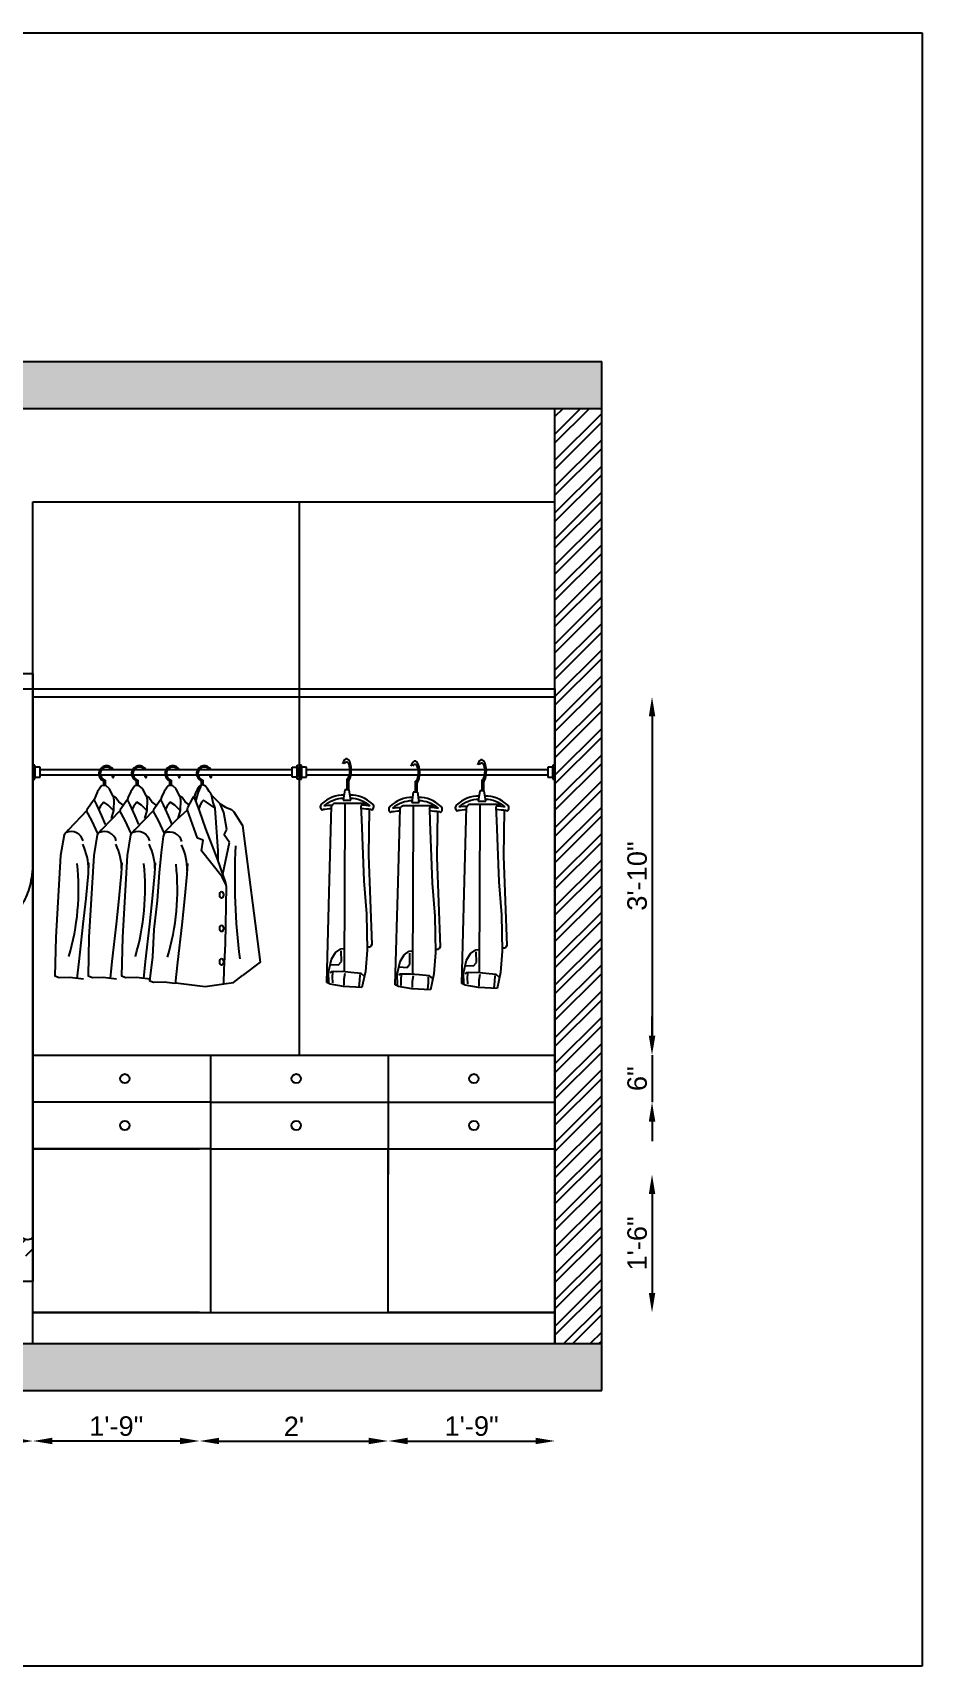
# Model space of a CAD drawing. Header units: feet. Extents: x 2272 to 4893, y 337 to 2916.
# Drawn here: x 4195.1 to 4309.3, y 776.8 to 986.5 of the extents above; entities that cross this region are included whole.
import ezdxf

# ---------------------------------------------------------------- set-up
doc = ezdxf.new("R2010")
doc.units = ezdxf.units.FT
doc.layers.add('Door', color=15, linetype='Continuous')
doc.styles.get("Standard").update_dxf_attribs({"font": 'arial.ttf'})
doc.dimstyles.new('ISO-25', dxfattribs={"dimtxt": 2.5, "dimasz": 2.5, "dimexe": 1.25, "dimexo": 0.625, "dimtad": 1, "dimdec": 0, "dimlunit": 4, "dimtxsty": 'Standard', "dimcen": 2.5, "dimse1": 1, "dimse2": 1, "dimadec": 0, "dimazin": 0, "dimtfac": 1, "dimtdec": 0, "dimtmove": 0, "dimatfit": 3, "dimfxl": 1, "dimarcsym": 0})

# ---------------------------------------------------------------- blocks, each defined once
blk = doc.blocks.new('*D317')
at = {"color": 0, "lineweight": -2, "transparency": 16777216}
for p, q in [((4274.59, 857.74), (4274.59, 860.24)), ((4274.59, 855.24), (4274.59, 849.24)), ((4274.59, 846.74), (4274.59, 844.24))]:
    blk.add_line(p, q, dxfattribs=at)
at = {"color": 0, "transparency": 16777216}
for points in [[(4274.18, 857.74), (4275.01, 857.74), (4274.59, 855.24)], [(4274.18, 846.74), (4275.01, 846.74), (4274.59, 849.24)]]:
    blk.add_solid(points, dxfattribs=at)
at = {"layer": 'Defpoints', "color": 0, "transparency": 16777216}
for p in [(4262.14, 855.24), (4262.14, 849.24), (4274.59, 849.24)]:
    blk.add_point(p, dxfattribs=at)
at = {"color": 0, "transparency": 16777216, "insert": (4272.69, 852.24), "char_height": 2.5, "attachment_point": 5, "rotation": 90}
blk.add_mtext('6"', dxfattribs=at)
blk = doc.blocks.new('*D318')
at = {"color": 0, "lineweight": -2, "transparency": 16777216}
blk.add_line((4274.59, 837.45), (4274.59, 824.74), dxfattribs=at)
at = {"color": 0, "transparency": 16777216}
for points in [[(4274.18, 837.45), (4275.01, 837.45), (4274.59, 839.95)], [(4274.18, 824.74), (4275.01, 824.74), (4274.59, 822.24)]]:
    blk.add_solid(points, dxfattribs=at)
at = {"layer": 'Defpoints', "color": 0, "transparency": 16777216}
for p in [(4262.14, 839.95), (4262.14, 822.24), (4274.59, 822.24)]:
    blk.add_point(p, dxfattribs=at)
at = {"color": 0, "transparency": 16777216, "insert": (4272.69, 831.1), "char_height": 2.5, "attachment_point": 5, "rotation": 90}
blk.add_mtext('1\'-6"', dxfattribs=at)
blk = doc.blocks.new('*D319')
at = {"color": 0, "lineweight": -2, "transparency": 16777216}
blk.add_line((4274.59, 898.74), (4274.59, 857.74), dxfattribs=at)
at = {"color": 0, "transparency": 16777216}
for points in [[(4274.18, 898.74), (4275.01, 898.74), (4274.59, 901.24)], [(4274.18, 857.74), (4275.01, 857.74), (4274.59, 855.24)]]:
    blk.add_solid(points, dxfattribs=at)
at = {"layer": 'Defpoints', "color": 0, "transparency": 16777216}
for p in [(4262.14, 901.24), (4262.14, 855.24), (4274.59, 855.24)]:
    blk.add_point(p, dxfattribs=at)
at = {"color": 0, "transparency": 16777216, "insert": (4272.69, 878.24), "char_height": 2.5, "attachment_point": 5, "rotation": 90}
blk.add_mtext('3\'-10"', dxfattribs=at)
blk = doc.blocks.new('*D320')
at = {"color": 0, "lineweight": -2, "transparency": 16777216}
blk.add_line((4214.04, 805.75), (4197.64, 805.75), dxfattribs=at)
at = {"color": 0, "transparency": 16777216}
for points in [[(4197.64, 806.17), (4197.64, 805.34), (4195.14, 805.75)], [(4214.04, 806.17), (4214.04, 805.34), (4216.54, 805.75)]]:
    blk.add_solid(points, dxfattribs=at)
at = {"layer": 'Defpoints', "color": 0, "transparency": 16777216}
for p in [(4195.14, 822.24), (4216.54, 822.24), (4195.14, 805.75)]:
    blk.add_point(p, dxfattribs=at)
at = {"color": 0, "transparency": 16777216, "insert": (4205.84, 807.65), "char_height": 2.5, "attachment_point": 5}
blk.add_mtext('1\'-9"', dxfattribs=at)
blk = doc.blocks.new('*D321')
at = {"color": 0, "lineweight": -2, "transparency": 16777216}
blk.add_line((4219.04, 805.75), (4238.24, 805.75), dxfattribs=at)
at = {"color": 0, "transparency": 16777216}
for points in [[(4219.04, 806.17), (4219.04, 805.34), (4216.54, 805.75)], [(4238.24, 806.17), (4238.24, 805.34), (4240.74, 805.75)]]:
    blk.add_solid(points, dxfattribs=at)
at = {"layer": 'Defpoints', "color": 0, "transparency": 16777216}
for p in [(4216.54, 822.24), (4240.74, 822.24), (4240.74, 805.75)]:
    blk.add_point(p, dxfattribs=at)
at = {"color": 0, "transparency": 16777216, "insert": (4228.64, 807.63), "char_height": 2.5, "attachment_point": 5}
blk.add_mtext("2'", dxfattribs=at)
blk = doc.blocks.new('*D322')
at = {"color": 0, "lineweight": -2, "transparency": 16777216}
blk.add_line((4243.24, 805.75), (4259.64, 805.75), dxfattribs=at)
at = {"color": 0, "transparency": 16777216}
for points in [[(4243.24, 806.17), (4243.24, 805.34), (4240.74, 805.75)], [(4259.64, 806.17), (4259.64, 805.34), (4262.14, 805.75)]]:
    blk.add_solid(points, dxfattribs=at)
at = {"layer": 'Defpoints', "color": 0, "transparency": 16777216}
for p in [(4240.74, 822.24), (4262.14, 822.24), (4262.14, 805.75)]:
    blk.add_point(p, dxfattribs=at)
at = {"color": 0, "transparency": 16777216, "insert": (4251.44, 807.65), "char_height": 2.5, "attachment_point": 5}
blk.add_mtext('1\'-9"', dxfattribs=at)
blk = doc.blocks.new('*D368')
at = {"color": 0, "lineweight": -2, "transparency": 16777216}
blk.add_line((4100.64, 805.75), (4192.64, 805.75), dxfattribs=at)
at = {"color": 0, "transparency": 16777216}
for points in [[(4100.64, 806.17), (4100.64, 805.34), (4098.14, 805.75)], [(4192.64, 806.17), (4192.64, 805.34), (4195.14, 805.75)]]:
    blk.add_solid(points, dxfattribs=at)
at = {"layer": 'Defpoints', "color": 0, "transparency": 16777216}
for p in [(4098.14, 826.24), (4195.14, 826.24), (4195.14, 805.75)]:
    blk.add_point(p, dxfattribs=at)
at = {"color": 0, "transparency": 16777216, "insert": (4146.64, 807.65), "char_height": 2.5, "attachment_point": 5}
blk.add_mtext("8'", dxfattribs=at)

msp = doc.modelspace()

# ---------------------------------------------------------------- hatches: boundary and pattern name
h = msp.add_hatch()
h.set_pattern_fill('GOST_GLASS', color=5)
h.set_pattern_definition([(45, (1536.208, -757.238), (8.485281, 0), [5, -7]), (45, (1538.329, -757.238), (8.485281, 0), [2, -10]), (45, (1536.208, -755.117), (8.485281, 0), [2, -10])])
h.paths.add_polyline_path([(4140.082, 840.896, -0.0110838), (4140.141, 841.108, 0.1110914), (4143.991, 839.05, -0.0988113), (4145.661, 856.549, -0.0712723), (4145.266, 856.975, -0.0818492), (4144.876, 857.797, -0.124421), (4144.817, 859.661), (4143.302, 859.661, -0.0158011), (4141.735, 860.345, -0.1372064), (4139.708, 859.191, 0.091899), (4139.545, 858.38, 0.2806138), (4140.28, 857.132, 0.0322073), (4140.546, 857.011, -0.0108404), (4140.726, 857.063, -0.0808263), (4141.731, 857.16, -0.0745692), (4142.389, 857.018, -0.0108404), (4142.208, 856.966, -0.0808263), (4141.204, 856.869, -0.1070336), (4140.28, 857.132, -0.2806138), (4139.545, 858.38, -0.0919178), (4139.708, 859.191, -0.0763383), (4138.758, 859.108, -0.1070336), (4137.834, 859.372, -0.2806138), (4137.099, 860.62, -0.1070336), (4137.317, 861.555, -0.0434298), (4137.591, 862.026, -0.0824642), (4136.297, 861.445, -0.0808262), (4135.293, 861.347, -0.1070336), (4134.369, 861.611, -0.131658), (4133.844, 862.104), (4111.594, 862.104, -0.1913027), (4111.017, 861.203, -0.1070513), (4110.094, 860.802, -0.0806454), (4109.037, 860.764, -0.0874633), (4107.526, 861.231, -0.0742124), (4107.732, 860.561, -0.28146), (4107.144, 859.167, -0.1070513), (4106.221, 858.766, -0.0806454), (4105.164, 858.728, -0.0198516), (4104.808, 858.788, -0.0154201), (4105.033, 858.619, -0.0806452), (4105.744, 857.837, -0.1070513), (4106.101, 856.896, -0.2281846), (4105.731, 855.694, -0.084586), (4107.071, 854.955, -0.0806452), (4107.782, 854.172, -0.1070513), (4108.139, 853.232, -0.28146), (4107.552, 851.838, -0.101074), (4106.684, 851.449, -0.0119221), (4106.841, 851.433, -0.1376498), (4109.109, 850.476, -0.0806452), (4109.82, 849.693, -0.1070513), (4110.177, 848.753, -0.28146), (4109.59, 847.359, -0.1070513), (4108.667, 846.958, -0.0155106), (4108.465, 846.924, -0.1264706), (4110.536, 845.997, -0.0806452), (4111.247, 845.214, -0.1070513), (4111.604, 844.274, -0.28146), (4111.017, 842.88, -0.1070513), (4110.094, 842.479, -0.0806452), (4109.037, 842.442, -0.0380412), (4108.359, 842.58, -0.0060344), (4108.33, 842.404, -0.0755405), (4109.517, 841.722, -0.0806452), (4110.228, 840.939, -0.1070513), (4110.585, 839.999, -0.28146), (4109.997, 838.605, -0.1070513), (4109.075, 838.204, -0.0806454), (4108.018, 838.166, -0.0518268), (4107.1, 838.38, -0.056469), (4107.678, 837.335, -0.0759512), (4107.94, 836.267, -0.1071038), (4107.811, 835.24, -0.3037912), (4106.656, 834.375, -0.1071038), (4105.634, 834.54, -0.0759512), (4104.683, 835.091, -0.0325977), (4104.174, 835.558, -0.0538838), (4103.923, 833.842, -0.0638726), (4103.454, 832.667, -0.1036918), (4102.689, 831.785, -0.366355), (4101.383, 831.854, -0.1036918), (4100.715, 832.811, -0.0299564), (4100.515, 833.372, -0.0390302), (4100.193, 832.667, -0.1036918), (4099.428, 831.785, -0.3596796), (4098.14, 831.838), (4098.14, 826.244), (4195.14, 826.244), (4195.14, 831.862, -0.3697122), (4193.826, 831.785, -0.1036918), (4193.061, 832.667, -0.0390302), (4192.738, 833.372, -0.0299564), (4192.538, 832.811, -0.1036918), (4191.87, 831.854, -0.3663549), (4190.564, 831.785, -0.1036918), (4189.8, 832.667, -0.0638725), (4189.33, 833.842, -0.0538839), (4189.08, 835.558, -0.0325977), (4188.571, 835.091, -0.0759512), (4187.62, 834.54, -0.1071038), (4186.598, 834.375, -0.3037911), (4185.443, 835.24, -0.1071038), (4185.314, 836.267, -0.0759511), (4185.576, 837.335, -0.0564691), (4186.153, 838.38, -0.051827), (4185.236, 838.166, -0.0806451), (4184.179, 838.204, -0.1070513), (4183.256, 838.605, -0.28146), (4182.668, 839.999, -0.1070513), (4183.026, 840.939, -0.0806452), (4183.737, 841.722, -0.0755405), (4184.923, 842.404, -0.0060344), (4184.895, 842.58, -0.0380412), (4184.216, 842.442, -0.0806452), (4183.16, 842.479, -0.1070513), (4182.237, 842.88, -0.28146), (4181.649, 844.274, -0.1070513), (4182.007, 845.214, -0.0806452), (4182.718, 845.997, -0.1264706), (4184.788, 846.924, -0.0155106), (4184.586, 846.958, -0.1070513), (4183.664, 847.359, -0.28146), (4183.076, 848.753, -0.1070513), (4183.433, 849.693, -0.0806452), (4184.144, 850.476, -0.1376635), (4186.413, 851.433, -0.0119035), (4186.569, 851.449, -0.101074), (4185.702, 851.838, -0.28146), (4185.114, 853.232, -0.1070513), (4185.471, 854.172, -0.0806736), (4186.183, 854.955, -0.0845654), (4187.523, 855.694, -0.2281846), (4187.152, 856.896, -0.1070513), (4187.51, 857.837, -0.0806452), (4188.221, 858.619, -0.0154201), (4188.446, 858.788, -0.0198517), (4188.089, 858.728, -0.0806452), (4187.032, 858.766, -0.1070513), (4186.11, 859.167, -0.28146), (4185.522, 860.561, -0.0742124), (4185.728, 861.231, -0.0874635), (4184.216, 860.764, -0.0806452), (4183.16, 860.802, -0.1070513), (4182.237, 861.203, -0.1913027), (4181.66, 862.104), (4159.41, 862.104, -0.1316581), (4158.884, 861.611, -0.1070335), (4157.961, 861.347, -0.0808261), (4156.956, 861.445, -0.0824642), (4155.662, 862.026, -0.0434298), (4155.937, 861.555, -0.1070335), (4156.154, 860.62, -0.2806141), (4155.419, 859.372, -0.1070335), (4154.496, 859.108, -0.0763383), (4153.545, 859.191, -0.0919177), (4153.708, 858.38, -0.2806141), (4152.973, 857.132, -0.1070335), (4152.05, 856.869, -0.0808263), (4151.045, 856.966, -0.0108404), (4150.865, 857.018, -0.0745692), (4151.522, 857.16, -0.0808525), (4152.527, 857.063, -0.0108216), (4152.708, 857.011, 0.0322072), (4152.973, 857.132, 0.2806141), (4153.708, 858.38, 0.0918989), (4153.545, 859.191, -0.1372065), (4151.519, 860.345, -0.0158011), (4149.952, 859.661), (4148.437, 859.661, -0.12445), (4148.377, 857.797, -0.0818101), (4147.988, 856.975, -0.1069157), (4147.354, 856.383, -0.1480755), (4146.627, 856.202, -0.1480754), (4145.899, 856.383, -0.0353738), (4145.661, 856.549, 0.0988113), (4143.991, 839.05, 0.0634177), (4146.478, 838.693, 0.0543103), (4146.627, 836.951, -0.0146893), (4146.522, 836.488, -0.0638724), (4146.053, 835.314, -0.1036918), (4145.288, 834.432, -0.366355), (4143.982, 834.5, -0.1036918), (4143.314, 835.458, -0.0488941), (4143.023, 836.383, -0.1088677), (4142.231, 835.45, -0.366355), (4140.925, 835.518, -0.1036918), (4140.257, 836.476, -0.0639065), (4139.913, 837.694, -0.1003251)])
h.paths.add_polyline_path([(4138.76, 843.544, -0.0384861), (4138.132, 843.326, -0.0808263), (4137.127, 843.229, -0.1070336), (4136.204, 843.492, -0.2806138), (4135.469, 844.74, -0.1070336), (4135.686, 845.676, -0.0808263), (4136.258, 846.507, -0.1381317), (4138.281, 847.698, -0.0087335), (4138.387, 847.724, -0.0883771), (4137.631, 847.971, -0.2806138), (4136.895, 849.219, -0.1070336), (4137.113, 850.155, -0.0808263), (4137.685, 850.986, -0.1381317), (4139.707, 852.177, -0.0808263), (4140.712, 852.274, -0.0312472), (4140.993, 852.238, 0.0302492)], flags=16)
h.paths.add_polyline_path([(4149.789, 837.506, -0.0510722), (4149.542, 839.132, 0.1614442), (4154.64, 842.764, 0.032926), (4152.261, 852.238, -0.0312471), (4152.542, 852.274, -0.0808263), (4153.546, 852.177, -0.1381317), (4155.569, 850.986, -0.0808263), (4156.141, 850.155, -0.1070335), (4156.358, 849.219, -0.2806141), (4155.623, 847.971, -0.088377), (4154.866, 847.724, -0.0087335), (4154.973, 847.698, -0.1381317), (4156.995, 846.507, -0.0808263), (4157.568, 845.676, -0.1070335), (4157.785, 844.74, -0.2806141), (4157.05, 843.492, -0.1070335), (4156.126, 843.229, -0.0808263), (4155.122, 843.326, -0.0384861), (4154.493, 843.544, -0.0007717), (4154.536, 843.319, -0.0517083), (4155.177, 843.22, -0.1381317), (4157.199, 842.028, -0.0808263), (4157.771, 841.197, -0.1070335), (4157.989, 840.262, -0.2806141), (4157.254, 839.013, -0.1070335), (4156.33, 838.75, -0.0808261), (4155.325, 838.847, -0.13407), (4153.351, 839.988, -0.0714699), (4153.34, 837.693, -0.0638725), (4152.997, 836.476, -0.1036918), (4152.329, 835.518, -0.3663549), (4151.023, 835.45, -0.1036918), (4150.258, 836.332, -0.0638726)], flags=16)
at = {"layer": 'Door', "true_color": 0x105689}
h = msp.add_hatch(dxfattribs=at)
h.set_pattern_fill('AR-CONC', color=146, scale=0.04)
h.paths.add_polyline_path([(4268.14, 944.244), (4074.14, 944.244), (4074.14, 938.244), (4268.14, 938.244)])
h.paths.add_polyline_path([(4268.14, 818.244), (4074.14, 818.244), (4074.14, 812.244), (4268.14, 812.244)])
h = msp.add_hatch(dxfattribs=at)
h.set_pattern_fill('ANSI32', color=146, scale=0.25)
h.paths.add_polyline_path([(4074.14, 818.244), (4080.14, 818.244), (4080.14, 938.244), (4074.14, 938.244)])
h.paths.add_polyline_path([(4268.14, 938.244), (4262.14, 938.244), (4262.14, 818.244), (4268.14, 818.244)])

# ---------------------------------------------------------------- linework, layer by layer
for p, q in [((4032.22, 986.455), (4309.277, 986.455)), ((4309.277, 986.455), (4309.277, 776.84)), ((4228.94, 846.244), (4228.94, 846.244)), ((4309.277, 776.84), (4032.22, 776.84))]:
    msp.add_line(p, q)
at = {"color": 7, "true_color": 0xffffff}
for p, q in [((4074.14, 944.244), (4268.14, 944.244)), ((4268.14, 812.244), (4268.14, 944.244)), ((4074.14, 938.244), (4268.14, 938.244)), ((4262.14, 818.244), (4262.14, 938.244)), ((4098.14, 904.244), (4195.14, 904.244)), ((4195.14, 902.244), (4195.14, 826.244)), ((4074.14, 818.244), (4268.14, 818.244)), ((4098.14, 818.244), (4195.14, 818.244)), ((4074.14, 812.244), (4268.14, 812.244))]:
    msp.add_line(p, q, dxfattribs=at)
at = {"color": 244, "true_color": 0x991b1e}
for p, q in [((4195.14, 902.244), (4195.14, 926.244)), ((4195.14, 926.244), (4262.14, 926.244)), ((4229.34, 855.244), (4229.34, 926.244)), ((4195.14, 818.244), (4195.14, 902.244)), ((4195.14, 902.244), (4262.14, 902.244)), ((4262.14, 902.244), (4262.14, 818.244)), ((4195.14, 901.244), (4262.14, 901.244)), ((4195.14, 855.244), (4262.14, 855.244)), ((4195.14, 855.244), (4229.34, 855.244)), ((4217.94, 855.244), (4217.94, 843.244)), ((4240.74, 855.244), (4240.74, 843.244)), ((4217.94, 849.244), (4195.114, 849.244)), ((4217.94, 849.244), (4240.74, 849.244)), ((4240.74, 849.244), (4262.14, 849.244)), ((4217.94, 843.244), (4195.114, 843.244)), ((4195.14, 822.244), (4195.14, 843.244)), ((4195.14, 843.244), (4216.54, 843.244)), ((4217.94, 843.244), (4240.74, 843.244)), ((4217.94, 843.244), (4217.94, 822.244)), ((4240.74, 843.244), (4262.14, 843.244)), ((4240.74, 822.244), (4240.74, 843.244)), ((4240.74, 843.244), (4262.14, 843.244)), ((4240.74, 843.244), (4240.74, 839.947)), ((4262.14, 843.244), (4262.14, 822.244)), ((4195.14, 818.244), (4195.14, 822.244)), ((4195.14, 822.244), (4262.14, 822.244)), ((4216.54, 822.244), (4195.14, 822.244)), ((4262.14, 822.244), (4240.74, 822.244))]:
    msp.add_line(p, q, dxfattribs=at)
at = {"color": 219, "true_color": 0x642165}
for p, q in [((4098.14, 904.244), (4195.114, 904.244)), ((4195.114, 904.244), (4195.114, 831.838)), ((4098.14, 902.244), (4195.14, 902.244)), ((4195.14, 849.444), (4195.14, 875.844)), ((4098.14, 826.244), (4195.14, 826.244))]:
    msp.add_line(p, q, dxfattribs=at)
at = {"color": 0}
for p, q in [((4195.14, 892.481), (4195.14, 890.655)), ((4262.14, 892.481), (4262.14, 890.655))]:
    msp.add_line(p, q, dxfattribs=at)
at = {"color": 217, "true_color": 0x93278f}
for p, q in [((4195.41, 892.481), (4195.14, 892.481)), ((4195.41, 890.655), (4195.41, 892.481)), ((4195.41, 892.225), (4195.41, 890.911)), ((4196.068, 892.225), (4195.41, 892.225)), ((4195.41, 890.911), (4196.068, 890.911)), ((4196.068, 890.911), (4196.068, 892.225)), ((4196.068, 891.906), (4203.747, 891.906)), ((4196.068, 891.23), (4203.612, 891.23)), ((4203.784, 891.23), (4207.818, 891.23)), ((4203.954, 891.906), (4207.953, 891.906)), ((4207.989, 891.23), (4212.114, 891.23)), ((4208.159, 891.906), (4212.249, 891.906)), ((4212.286, 891.23), (4216.153, 891.23)), ((4212.455, 891.906), (4216.288, 891.906)), ((4216.325, 891.23), (4228.412, 891.23)), ((4216.495, 891.906), (4228.412, 891.902)), ((4228.412, 892.225), (4229.069, 892.225)), ((4228.412, 890.911), (4228.412, 892.225)), ((4229.069, 890.911), (4228.412, 890.911)), ((4229.069, 892.481), (4229.34, 892.481)), ((4229.069, 890.655), (4229.069, 892.481)), ((4229.069, 892.225), (4229.069, 890.911)), ((4229.61, 892.481), (4229.34, 892.481)), ((4229.61, 890.655), (4229.61, 892.481)), ((4229.61, 892.225), (4229.61, 890.911)), ((4230.268, 892.225), (4229.61, 892.225)), ((4229.61, 890.911), (4230.268, 890.911)), ((4230.268, 890.911), (4230.268, 892.225)), ((4230.268, 891.906), (4238.154, 891.906)), ((4230.268, 891.23), (4237.984, 891.23)), ((4237.984, 891.23), (4242.189, 891.23)), ((4238.154, 891.906), (4242.359, 891.906)), ((4242.189, 891.23), (4246.486, 891.23)), ((4242.359, 891.906), (4246.655, 891.906)), ((4246.486, 891.23), (4250.525, 891.23)), ((4246.655, 891.906), (4250.695, 891.906)), ((4250.525, 891.23), (4261.212, 891.23)), ((4250.695, 891.906), (4261.212, 891.903)), ((4261.869, 892.225), (4261.212, 892.225)), ((4261.212, 892.225), (4261.212, 890.911)), ((4261.212, 890.911), (4261.869, 890.911)), ((4262.14, 892.481), (4261.869, 892.481)), ((4261.869, 892.481), (4261.869, 890.655)), ((4261.869, 890.911), (4261.869, 892.225)), ((4195.14, 890.655), (4195.41, 890.655)), ((4203.437, 889.102), (4203.114, 888.37)), ((4203.955, 889.813), (4203.437, 889.102)), ((4204.278, 889.877), (4203.955, 889.813)), ((4204.234, 889.844), (4204.234, 890.441)), ((4204.537, 889.813), (4204.278, 889.877)), ((4204.403, 890.563), (4204.403, 889.845)), ((4204.989, 889.425), (4204.537, 889.813)), ((4205.248, 888.887), (4204.989, 889.425)), ((4205.442, 888.486), (4205.248, 888.887)), ((4207.699, 889.102), (4207.376, 888.37)), ((4208.216, 889.813), (4207.699, 889.102)), ((4208.539, 889.877), (4208.216, 889.813)), ((4208.44, 889.844), (4208.44, 890.441)), ((4208.798, 889.813), (4208.539, 889.877)), ((4208.609, 890.563), (4208.609, 889.845)), ((4209.251, 889.425), (4208.798, 889.813)), ((4209.509, 888.887), (4209.251, 889.425)), ((4209.703, 888.486), (4209.509, 888.887)), ((4211.981, 889.102), (4211.657, 888.37)), ((4212.498, 889.813), (4211.981, 889.102)), ((4212.821, 889.877), (4212.498, 889.813)), ((4212.736, 889.856), (4212.736, 890.441)), ((4213.08, 889.813), (4212.821, 889.877)), ((4212.905, 890.563), (4212.905, 889.869)), ((4213.532, 889.425), (4213.08, 889.813)), ((4213.791, 888.887), (4213.532, 889.425)), ((4213.985, 888.486), (4213.791, 888.887)), ((4216.007, 888.919), (4215.841, 888.399)), ((4216.173, 889.273), (4216.007, 888.919)), ((4216.471, 889.737), (4216.173, 889.273)), ((4216.361, 888.996), (4216.173, 888.444)), ((4216.637, 889.682), (4216.361, 888.996)), ((4216.814, 889.958), (4216.471, 889.737)), ((4216.814, 889.958), (4216.637, 889.682)), ((4216.775, 889.934), (4216.775, 890.441)), ((4216.969, 889.936), (4216.814, 889.958)), ((4216.944, 890.563), (4216.944, 889.95)), ((4217.279, 889.759), (4216.969, 889.936)), ((4217.567, 889.417), (4217.279, 889.759)), ((4217.766, 889.107), (4217.567, 889.417)), ((4218.009, 888.764), (4217.766, 889.107)), ((4218.322, 888.347), (4217.944, 888.775)), ((4229.34, 890.655), (4229.069, 890.655)), ((4229.34, 890.655), (4229.61, 890.655)), ((4235.167, 889.306), (4234.974, 887.966)), ((4235.454, 889.311), (4235.167, 889.306)), ((4235.454, 889.311), (4235.454, 890.72)), ((4235.74, 889.306), (4235.454, 889.311)), ((4235.624, 890.402), (4235.624, 889.311)), ((4235.924, 887.966), (4235.74, 889.306)), ((4243.95, 889.004), (4243.757, 887.664)), ((4244.236, 889.009), (4243.95, 889.004)), ((4244.236, 889.009), (4244.236, 890.417)), ((4244.522, 889.004), (4244.236, 889.009)), ((4244.406, 890.1), (4244.406, 889.009)), ((4244.706, 887.664), (4244.522, 889.004)), ((4252.494, 889.178), (4252.301, 887.838)), ((4252.78, 889.183), (4252.494, 889.178)), ((4252.78, 889.183), (4252.78, 890.592)), ((4253.066, 889.178), (4252.78, 889.183)), ((4252.95, 890.274), (4252.95, 889.183)), ((4253.251, 887.838), (4253.066, 889.178)), ((4261.869, 890.655), (4262.14, 890.655)), ((4203.003, 888.054), (4202.076, 886.758)), ((4202.076, 886.758), (4202.076, 886.635)), ((4203.342, 887.375), (4203.003, 888.054)), ((4203.114, 888.37), (4203.006, 888.047)), ((4203.991, 885.987), (4203.342, 887.375)), ((4203.782, 887.164), (4203.625, 886.77)), ((4204.235, 887.702), (4203.782, 887.164)), ((4204.817, 887.336), (4204.235, 887.702)), ((4205.528, 886.625), (4204.817, 887.336)), ((4205.442, 888.486), (4205.534, 888.023)), ((4205.75, 888.301), (4205.442, 888.486)), ((4205.534, 888.023), (4205.503, 886.635)), ((4206.152, 887.745), (4205.75, 888.301)), ((4206.665, 887.361), (4206.152, 887.745)), ((4207.264, 888.054), (4206.338, 886.758)), ((4206.338, 886.758), (4206.338, 886.635)), ((4207.604, 887.375), (4207.264, 888.054)), ((4207.376, 888.37), (4207.268, 888.047)), ((4208.252, 885.987), (4207.604, 887.375)), ((4208.044, 887.164), (4207.886, 886.77)), ((4208.496, 887.702), (4208.044, 887.164)), ((4209.078, 887.336), (4208.496, 887.702)), ((4209.79, 886.625), (4209.078, 887.336)), ((4209.703, 888.486), (4209.796, 888.023)), ((4210.012, 888.301), (4209.703, 888.486)), ((4209.796, 888.023), (4209.765, 886.635)), ((4210.413, 887.745), (4210.012, 888.301)), ((4210.926, 887.361), (4210.413, 887.745)), ((4211.546, 888.054), (4210.62, 886.758)), ((4210.62, 886.758), (4210.62, 886.635)), ((4211.886, 887.375), (4211.546, 888.054)), ((4211.657, 888.37), (4211.55, 888.047)), ((4212.534, 885.987), (4211.886, 887.375)), ((4212.326, 887.164), (4212.168, 886.77)), ((4212.778, 887.702), (4212.326, 887.164)), ((4213.36, 887.336), (4212.778, 887.702)), ((4214.071, 886.625), (4213.36, 887.336)), ((4213.674, 885.56), (4214.939, 886.709)), ((4213.985, 888.486), (4214.078, 888.023)), ((4214.294, 888.301), (4213.985, 888.486)), ((4214.078, 888.023), (4214.047, 886.635)), ((4214.695, 887.745), (4214.294, 888.301)), ((4215.208, 887.361), (4214.695, 887.745)), ((4214.939, 886.709), (4215.037, 887.03)), ((4216.244, 883.087), (4214.965, 886.699)), ((4215.037, 887.03), (4215.331, 887.598)), ((4215.331, 887.598), (4215.664, 888.243)), ((4215.664, 888.243), (4215.801, 888.458)), ((4215.762, 888.4), (4216.016, 887.911)), ((4215.801, 888.458), (4216.094, 888.243)), ((4216.016, 887.911), (4216.467, 886.658)), ((4216.062, 887.968), (4216.051, 887.902)), ((4216.173, 888.444), (4216.062, 887.968)), ((4216.094, 888.243), (4216.134, 888.224)), ((4216.494, 886.984), (4216.449, 886.84)), ((4216.615, 887.393), (4216.494, 886.984)), ((4216.803, 887.769), (4216.615, 887.393)), ((4217.025, 887.979), (4216.803, 887.769)), ((4217.312, 887.802), (4217.025, 887.979)), ((4217.976, 887.316), (4217.312, 887.802)), ((4218.408, 887.028), (4217.976, 887.316)), ((4218.009, 888.764), (4218.221, 887.693)), ((4218.221, 887.693), (4218.473, 886.963)), ((4219.178, 887.517), (4218.322, 888.347)), ((4218.473, 886.963), (4218.876, 881.428)), ((4219.153, 887.517), (4219.858, 887.089)), ((4219.656, 886.385), (4219.178, 887.517)), ((4219.858, 887.089), (4220.638, 886.762)), ((4220.638, 886.762), (4220.915, 886.46)), ((4233.427, 885.668), (4233.478, 887.218)), ((4234.015, 887.606), (4237.739, 887.608)), ((4234.974, 887.966), (4235.454, 887.966)), ((4235.112, 865.946), (4235.221, 886.863)), ((4235.221, 886.863), (4235.221, 887.603)), ((4235.454, 887.966), (4235.924, 887.966)), ((4237.24, 887.218), (4237.301, 885.56)), ((4238.275, 886.801), (4238.207, 880.927)), ((4242.209, 885.366), (4242.26, 886.915)), ((4242.797, 887.304), (4246.521, 887.306)), ((4243.757, 887.664), (4244.236, 887.664)), ((4244.003, 886.561), (4244.003, 887.301)), ((4244.236, 887.664), (4244.706, 887.664)), ((4246.022, 886.915), (4246.083, 885.258)), ((4250.754, 885.54), (4250.804, 887.09)), ((4251.342, 887.478), (4255.065, 887.48)), ((4252.301, 887.838), (4252.78, 887.838)), ((4252.439, 865.818), (4252.547, 886.735)), ((4252.547, 886.735), (4252.547, 887.475)), ((4252.78, 887.838), (4253.251, 887.838)), ((4254.566, 887.09), (4254.627, 885.432)), ((4255.601, 886.673), (4255.533, 880.799)), ((4202.076, 886.635), (4199.699, 884.167)), ((4202.706, 885.384), (4202.027, 886.617)), ((4203.483, 883.689), (4202.706, 885.384)), ((4206.338, 886.635), (4203.96, 884.167)), ((4204.468, 884.874), (4203.991, 885.987)), ((4205.503, 886.635), (4205.182, 885.607)), ((4206.967, 885.384), (4206.288, 886.617)), ((4207.744, 883.689), (4206.967, 885.384)), ((4210.62, 886.635), (4208.242, 884.167)), ((4208.73, 884.874), (4208.252, 885.987)), ((4209.765, 886.635), (4209.444, 885.607)), ((4211.249, 885.384), (4210.57, 886.617)), ((4212.026, 883.689), (4211.249, 885.384)), ((4212.122, 883.952), (4213.674, 885.56)), ((4213.011, 884.874), (4212.534, 885.987)), ((4214.047, 886.635), (4213.725, 885.607)), ((4216.467, 886.658), (4217.309, 884.311)), ((4220.034, 884.221), (4219.656, 886.385)), ((4220.915, 886.46), (4222.052, 884.735)), ((4233.212, 877.741), (4233.427, 885.668)), ((4237.301, 885.56), (4237.588, 877.633)), ((4241.994, 877.439), (4242.209, 885.366)), ((4243.894, 865.643), (4244.003, 886.561)), ((4246.083, 885.258), (4246.37, 877.33)), ((4247.057, 886.499), (4246.989, 880.625)), ((4250.539, 877.613), (4250.754, 885.54)), ((4254.627, 885.432), (4254.914, 877.505)), ((4199.143, 883.519), (4198.694, 880.882)), ((4199.699, 884.167), (4199.143, 883.519)), ((4203.405, 883.519), (4202.956, 880.882)), ((4203.96, 884.167), (4203.405, 883.519)), ((4207.686, 883.519), (4207.238, 880.882)), ((4208.242, 884.167), (4207.686, 883.519)), ((4211.662, 881.252), (4211.892, 883.32)), ((4211.892, 883.32), (4212.122, 883.952)), ((4216.995, 882.864), (4216.244, 883.087)), ((4216.773, 881.475), (4216.995, 882.864)), ((4217.309, 884.311), (4218.836, 880.339)), ((4219.505, 878.485), (4220.387, 882.535)), ((4219.682, 883.517), (4220.034, 884.221)), ((4220.387, 882.535), (4219.682, 883.517)), ((4198.694, 880.882), (4198.077, 870.4)), ((4202.956, 880.882), (4202.339, 870.4)), ((4207.238, 880.882), (4206.62, 870.4)), ((4211.374, 878.667), (4211.662, 881.252)), ((4219.443, 878.14), (4216.773, 881.475)), ((4218.876, 881.428), (4218.876, 880.321)), ((4238.207, 880.927), (4238.628, 869.44)), ((4246.989, 880.625), (4247.41, 869.138)), ((4255.533, 880.799), (4255.955, 869.312)), ((4201.967, 875.38), (4202.267, 878.565)), ((4202.267, 878.565), (4202.328, 879.948)), ((4206.228, 875.38), (4206.529, 878.565)), ((4206.529, 878.565), (4206.589, 879.948)), ((4210.51, 875.38), (4210.811, 878.565)), ((4210.811, 878.565), (4210.871, 879.948)), ((4211.144, 875.105), (4211.374, 878.667)), ((4214.644, 875.304), (4214.945, 878.489)), ((4214.945, 878.489), (4215.005, 879.871)), ((4218.836, 880.339), (4219.853, 877.378)), ((4219.888, 877.168), (4219.443, 878.14)), ((4219.923, 876.88), (4219.831, 869.554)), ((4219.853, 877.378), (4219.923, 876.88)), ((4232.853, 864.602), (4233.212, 877.741)), ((4237.588, 877.633), (4237.946, 873.397)), ((4241.636, 864.299), (4241.994, 877.439)), ((4246.37, 877.33), (4246.729, 873.095)), ((4250.18, 864.474), (4250.539, 877.613)), ((4254.914, 877.505), (4255.273, 873.27)), ((4201.606, 872.075), (4201.967, 875.38)), ((4205.867, 872.075), (4206.228, 875.38)), ((4210.149, 872.075), (4210.51, 875.38)), ((4210.684, 871.371), (4211.144, 875.105)), ((4214.283, 871.999), (4214.644, 875.304)), ((4201.065, 867.268), (4201.606, 872.075)), ((4205.326, 867.268), (4205.867, 872.075)), ((4209.608, 867.268), (4210.149, 872.075)), ((4237.946, 873.397), (4238.018, 868.728)), ((4246.729, 873.095), (4246.8, 868.426)), ((4255.273, 873.27), (4255.345, 868.6)), ((4198.077, 870.4), (4197.966, 865.389)), ((4202.339, 870.4), (4202.227, 865.389)), ((4206.62, 870.4), (4206.509, 865.389)), ((4210.512, 867.866), (4210.684, 871.371)), ((4213.742, 867.191), (4214.283, 871.999)), ((4210.144, 864.768), (4210.512, 867.866)), ((4219.831, 869.554), (4219.654, 866.258)), ((4233.469, 867.579), (4233.983, 868.434)), ((4233.983, 868.434), (4234.65, 868.901)), ((4234.65, 868.901), (4235.128, 868.947)), ((4234.736, 867.268), (4234.719, 868.642)), ((4238.018, 868.728), (4237.803, 866.013)), ((4242.251, 867.277), (4242.765, 868.132)), ((4242.765, 868.132), (4243.432, 868.599)), ((4243.432, 868.599), (4243.91, 868.645)), ((4243.518, 866.966), (4243.501, 868.339)), ((4246.8, 868.426), (4246.585, 865.711)), ((4250.796, 867.451), (4251.309, 868.306)), ((4251.309, 868.306), (4251.977, 868.773)), ((4251.977, 868.773), (4252.454, 868.819)), ((4252.062, 867.14), (4252.045, 868.514)), ((4255.345, 868.6), (4255.129, 865.885)), ((4200.83, 865.11), (4201.065, 867.268)), ((4205.091, 865.11), (4205.326, 867.268)), ((4209.373, 865.11), (4209.608, 867.268)), ((4213.441, 864.427), (4213.742, 867.191)), ((4219.654, 866.258), (4219.596, 864.477)), ((4233.092, 865.921), (4233.469, 867.579)), ((4233.127, 864.574), (4233.092, 865.921)), ((4233.435, 865.947), (4233.264, 865.817)), ((4233.366, 866.88), (4234.376, 866.828)), ((4233.726, 865.973), (4233.435, 865.947)), ((4233.603, 865.321), (4233.646, 865.885)), ((4234.102, 865.947), (4233.726, 865.973)), ((4234.821, 865.973), (4234.102, 865.947)), ((4234.376, 866.828), (4234.736, 867.268)), ((4235.934, 865.869), (4234.821, 865.973)), ((4235.092, 865.061), (4235.206, 865.798)), ((4237.269, 865.74), (4235.934, 865.869)), ((4237.662, 865.377), (4237.269, 865.74)), ((4237.803, 866.013), (4237.373, 863.95)), ((4237.806, 865.947), (4237.789, 865.948)), ((4241.875, 865.619), (4242.251, 867.277)), ((4242.148, 866.578), (4243.158, 866.526)), ((4243.158, 866.526), (4243.518, 866.966)), ((4246.585, 865.711), (4246.155, 863.648)), ((4250.419, 865.793), (4250.796, 867.451)), ((4250.453, 864.446), (4250.419, 865.793)), ((4250.761, 865.819), (4250.59, 865.689)), ((4250.693, 866.752), (4251.703, 866.7)), ((4251.052, 865.845), (4250.761, 865.819)), ((4250.929, 865.193), (4250.972, 865.757)), ((4251.429, 865.819), (4251.052, 865.845)), ((4252.148, 865.845), (4251.429, 865.819)), ((4251.703, 866.7), (4252.062, 867.14)), ((4253.26, 865.741), (4252.148, 865.845)), ((4254.595, 865.612), (4253.26, 865.741)), ((4255.129, 865.885), (4254.699, 863.822)), ((4255.133, 865.819), (4255.116, 865.82)), ((4198.534, 865.176), (4197.966, 865.389)), ((4199.89, 865.238), (4198.534, 865.176)), ((4201.628, 865.001), (4199.89, 865.238)), ((4202.796, 865.176), (4202.227, 865.389)), ((4204.151, 865.238), (4202.796, 865.176)), ((4205.89, 865.001), (4204.151, 865.238)), ((4207.077, 865.176), (4206.509, 865.389)), ((4208.433, 865.238), (4207.077, 865.176)), ((4210.172, 865.001), (4208.433, 865.238)), ((4210.639, 864.582), (4210.144, 864.768)), ((4211.995, 864.644), (4210.639, 864.582)), ((4213.35, 864.459), (4211.995, 864.644)), ((4213.474, 864.521), (4217.233, 864.09)), ((4217.233, 864.09), (4219.636, 864.398)), ((4219.636, 864.398), (4220.868, 864.582)), ((4220.868, 864.582), (4222.052, 865.469)), ((4233.284, 864.384), (4232.853, 864.602)), ((4235.005, 864.059), (4233.284, 864.384)), ((4233.631, 864.519), (4233.603, 865.321)), ((4237.373, 863.95), (4235.005, 864.059)), ((4235.077, 864.238), (4235.092, 865.061)), ((4237.067, 864.823), (4236.981, 864.043)), ((4237.081, 865.625), (4237.067, 864.823)), ((4242.066, 864.082), (4241.636, 864.299)), ((4241.909, 864.271), (4241.875, 865.619)), ((4242.217, 865.645), (4242.046, 865.515)), ((4243.788, 863.756), (4242.066, 864.082)), ((4242.508, 865.671), (4242.217, 865.645)), ((4242.385, 865.019), (4242.428, 865.583)), ((4242.414, 864.217), (4242.385, 865.019)), ((4242.884, 865.645), (4242.508, 865.671)), ((4243.603, 865.671), (4242.884, 865.645)), ((4244.716, 865.567), (4243.603, 865.671)), ((4246.155, 863.648), (4243.788, 863.756)), ((4243.859, 863.936), (4243.874, 864.759)), ((4243.874, 864.759), (4243.988, 865.496)), ((4246.051, 865.437), (4244.716, 865.567)), ((4245.849, 864.521), (4245.763, 863.74)), ((4245.864, 865.322), (4245.849, 864.521)), ((4246.445, 865.075), (4246.051, 865.437)), ((4246.589, 865.645), (4246.571, 865.646)), ((4250.61, 864.257), (4250.18, 864.474)), ((4252.332, 863.931), (4250.61, 864.257)), ((4250.958, 864.391), (4250.929, 865.193)), ((4254.699, 863.822), (4252.332, 863.931)), ((4252.404, 864.11), (4252.418, 864.933)), ((4252.418, 864.933), (4252.533, 865.67)), ((4254.394, 864.695), (4254.308, 863.915)), ((4254.408, 865.497), (4254.394, 864.695)), ((4254.989, 865.249), (4254.595, 865.612))]:
    msp.add_line(p, q, dxfattribs=at)
msp.add_lwpolyline([(4222.052, 884.735), (4224.327, 867.174), (4222.052, 865.469)], dxfattribs=at)
at = {"color": 219, "true_color": 0x642165}
for points in [[(4195.147, 880.327, -0.0542644), (4194.815, 877.282, -0.0680987), (4193.971, 874.988, -0.1054653), (4192.51, 873.25, -0.3434575), (4189.752, 873.25, -0.1054653), (4188.291, 874.988, -0.0680987), (4187.446, 877.282, -0.0540516), (4187.114, 880.315)], [(4195.114, 831.838, -0.3596795), (4193.826, 831.785, -0.1036918), (4193.061, 832.667, -0.0638725), (4192.592, 833.842, -0.0771393), (4192.348, 836.305)]]:
    msp.add_lwpolyline(points, format="xyb", dxfattribs=at)
for centre in [(4206.94, 852.244), (4228.94, 852.244), (4251.74, 852.244), (4206.94, 846.244), (4228.94, 846.244), (4251.74, 846.244)]:
    msp.add_circle(centre, 0.6)
at = {"color": 217, "true_color": 0x93278f}
for centre, radius, start, end in [((4204.617, 891.382), 1.016, 165.48234, 247.86693), ((4204.596, 891.388), 0.995, 31.41379, 165.48234), ((4204.617, 891.382), 0.847, 165.48234, 255.38233), ((4204.596, 891.388), 0.826, 38.89799, 165.48234), ((4204.523, 891.045), 0.826, 354.97744, 12.9498), ((4205.429, 890.961), 0.0846, 171.89835, 358.05653), ((4204.523, 891.045), 0.995, 354.97744, 10.72008), ((4208.822, 891.382), 1.016, 165.48234, 247.86693), ((4208.802, 891.388), 0.995, 31.41379, 165.48234), ((4208.822, 891.382), 0.847, 165.48234, 255.38233), ((4208.802, 891.388), 0.826, 38.89799, 165.48234), ((4208.728, 891.045), 0.826, 354.97744, 12.9498), ((4209.635, 890.961), 0.0846, 171.89835, 358.05653), ((4208.728, 891.045), 0.995, 354.97744, 10.72008), ((4213.119, 891.382), 1.016, 165.48234, 247.86693), ((4213.098, 891.388), 0.995, 31.41379, 165.48234), ((4213.119, 891.382), 0.847, 165.48234, 255.38233), ((4213.098, 891.388), 0.826, 38.89799, 165.48234), ((4213.025, 891.045), 0.826, 354.97744, 12.9498), ((4213.931, 890.961), 0.0846, 171.89835, 358.05653), ((4213.025, 891.045), 0.995, 354.97744, 10.72008), ((4217.158, 891.382), 1.016, 165.48234, 247.86693), ((4217.137, 891.388), 0.995, 31.41379, 165.48234), ((4217.158, 891.382), 0.847, 165.48234, 255.38233), ((4217.137, 891.388), 0.826, 38.89799, 165.48234), ((4217.064, 891.045), 0.826, 354.97744, 12.9498), ((4217.97, 890.961), 0.0846, 171.89835, 358.05653), ((4217.064, 891.045), 0.995, 354.97744, 10.72008), ((4200.012, 882.316), 1.637, 15.75234, 111.1565), ((4204.273, 882.316), 1.637, 15.75234, 111.1565), ((4208.555, 882.316), 1.637, 15.75234, 111.1565), ((4212.689, 882.24), 1.637, 15.75234, 111.1565), ((4194.387, 878.985), 7.89, 359.91157, 24.98804), ((4198.648, 878.985), 7.89, 359.91157, 24.98804), ((4202.93, 878.985), 7.89, 359.91157, 24.98804), ((4207.064, 878.909), 7.89, 359.91157, 24.98804), ((4305.937, 878.081), 84.898, 177.27668, 187.08106), ((4170.253, 876.623), 30.756, 343.54091, 5.98864), ((4178.796, 876.623), 30.756, 343.54091, 5.98864), ((4182.93, 876.546), 30.756, 343.54091, 5.98864)]:
    msp.add_arc(centre, radius, start, end, dxfattribs=at)
for centre, major_axis, ratio, start_param, end_param in [((4235.384, 891.746), (0, 1.546), 0.4061538, -1.2870158, 0.9637643), ((4244.166, 891.444), (0, 1.546), 0.4061538, -1.2870158, 0.9637643), ((4252.71, 891.618), (0, 1.546), 0.4061538, -1.2870158, 0.9637643), ((4235.383, 891.745), (0, 1.127), 0.4061538, -1.2833079, 0.6723045), ((4235.393, 891.8), (0, 1.091), 0.4061538, 3.2796516, 4.9576958), ((4235.393, 891.8), (0, 1.51), 0.4061538, 3.5278876, 4.9657699), ((4244.166, 891.443), (0, 1.127), 0.4061538, -1.2833079, 0.6723045), ((4244.175, 891.498), (0, 1.091), 0.4061538, 3.2796516, 4.9576958), ((4244.175, 891.498), (0, 1.51), 0.4061538, 3.5278876, 4.9657699), ((4252.71, 891.618), (0, 1.127), 0.4061538, -1.2833079, 0.6723045), ((4252.719, 891.672), (0, 1.091), 0.4061538, 3.2796516, 4.9576958), ((4252.719, 891.672), (0, 1.51), 0.4061538, 3.5278876, 4.9657699), ((4232.266, 887.126), (0, 0.378), 0.66, 0.5081709, 3.4630122), ((4235.002, 880.107), (0, 8.53), 0.66, -0.0122589, 0.532394), ((4235.454, 829.332), (0, 57.628), 0.66, 0.0522672, 0.0818357), ((4235.002, 880.107), (0, 8.082), 0.66, -0.0008762, 0.491504), ((4235.454, 829.332), (0, 58.075), 0.66, 0.0498784, 0.077547), ((4235.905, 880.107), (0, 8.53), 0.66, -0.532394, 0.0122589), ((4235.905, 880.107), (0, 8.082), 0.66, -0.491504, 0.0022538), ((4235.454, 829.332), (0, 57.628), 0.66, -0.0818357, -0.0472943), ((4235.454, 829.332), (0, 58.075), 0.66, -0.077547, -0.0483952), ((4238.642, 887.126), (0, 0.378), 0.66, 2.8201731, 5.7750144), ((4241.048, 886.824), (0, 0.378), 0.66, 0.5081709, 3.4630122), ((4243.784, 879.805), (0, 8.53), 0.66, -0.0122589, 0.532394), ((4243.784, 879.805), (0, 8.082), 0.66, -0.0008762, 0.491504), ((4244.236, 829.03), (0, 58.075), 0.66, 0.0498784, 0.077547), ((4244.688, 879.805), (0, 8.53), 0.66, -0.532394, 0.0122589), ((4244.688, 879.805), (0, 8.082), 0.66, -0.491504, 0.0022538), ((4244.236, 829.03), (0, 58.075), 0.66, -0.077547, -0.0483952), ((4247.424, 886.824), (0, 0.378), 0.66, 2.8201731, 5.7750144), ((4249.592, 886.998), (0, 0.378), 0.66, 0.5081709, 3.4630122), ((4252.328, 879.979), (0, 8.53), 0.66, -0.0122589, 0.532394), ((4252.78, 829.204), (0, 57.628), 0.66, 0.0522672, 0.0818357), ((4252.328, 879.979), (0, 8.082), 0.66, -0.0008762, 0.491504), ((4252.78, 829.204), (0, 58.075), 0.66, 0.0498784, 0.077547), ((4253.232, 879.979), (0, 8.53), 0.66, -0.532394, 0.0122589), ((4253.232, 879.979), (0, 8.082), 0.66, -0.491504, 0.0022538), ((4252.78, 829.204), (0, 57.628), 0.66, -0.0818357, -0.0472943), ((4252.78, 829.204), (0, 58.075), 0.66, -0.077547, -0.0483952), ((4255.968, 886.998), (0, 0.378), 0.66, 2.8201731, 5.7750144), ((4244.236, 829.03), (0, 57.628), 0.66, 0.0522672, 0.0818357), ((4244.236, 829.03), (0, 57.628), 0.66, -0.0818357, -0.0472943)]:
    msp.add_ellipse(centre, major_axis=major_axis, ratio=ratio, start_param=start_param, end_param=end_param, dxfattribs=at)
at = {"color": 217, "true_color": 0x93278f, "extrusion": (0, 0, -1)}
for centre, major_axis, start_param, end_param in [((4233.976, 886.682), (0, 0.926), -0.9544086, 0.064105), ((4237.739, 886.682), (0, 0.926), -0.9544086, 0.902774), ((4242.758, 886.38), (0, 0.926), -0.9544086, 0.064105), ((4246.521, 886.38), (0, 0.926), -0.9544086, 0.902774), ((4251.303, 886.554), (0, 0.926), -0.9544086, 0.064105), ((4255.065, 886.554), (0, 0.926), -0.9544086, 0.902774), ((4238.216, 869.85), (0, 0.747), 2.1518182, 3.5695706), ((4246.998, 869.548), (0, 0.747), 2.1518182, 3.5695706), ((4255.542, 869.722), (0, 0.747), 2.1518182, 3.5695706)]:
    msp.add_ellipse(centre, major_axis=major_axis, ratio=0.66, start_param=start_param, end_param=end_param, dxfattribs=at)
at = {"color": 217, "true_color": 0x93278f}
for centre in [(4219.358, 875.837), (4219.358, 871.53), (4219.358, 867.222)]:
    msp.add_ellipse(centre, major_axis=(0, 0.419), ratio=0.5806454, dxfattribs=at)

# ---------------------------------------------------------------- dimensions: what is measured, and where the dimension line sits
at = {"color": 85, "true_color": 0x58ba48}
for base, p1, p2, picture, middle in [((4274.594, 855.244), (4262.14, 901.244), (4262.14, 855.244), '*D319', (4272.692, 878.244)), ((4274.594, 849.244), (4262.14, 855.244), (4262.14, 849.244), '*D317', (4272.693, 852.244)), ((4274.594, 822.244), (4262.14, 839.947), (4262.14, 822.244), '*D318', (4272.693, 831.096))]:
    dim = msp.add_linear_dim(base=base, p1=p1, p2=p2, angle=90, dimstyle='ISO-25', dxfattribs=at)
    dim.commit()
    dim.dimension.update_dxf_attribs({"geometry": picture, "text_midpoint": middle})
dim = msp.add_linear_dim(base=(4195.14, 805.753), p1=(4098.14, 826.244), p2=(4195.14, 826.244), text="8'", dimstyle='ISO-25', dxfattribs=at)
dim.commit()
dim.dimension.update_dxf_attribs({"geometry": '*D368', "text_midpoint": (4146.64, 807.655)})
for base, p2, picture, middle in [((4195.14, 805.753), (4195.14, 822.244), '*D320', (4205.84, 807.655)), ((4240.74, 805.753), (4240.74, 822.244), '*D321', (4228.64, 807.633))]:
    dim = msp.add_linear_dim(base=base, p1=(4216.54, 822.244), p2=p2, dimstyle='ISO-25', dxfattribs=at)
    dim.commit()
    dim.dimension.update_dxf_attribs({"geometry": picture, "text_midpoint": middle})
at = {"color": 2}
dim = msp.add_linear_dim(base=(4262.14, 805.753), p1=(4240.74, 822.244), p2=(4262.14, 822.244), dimstyle='ISO-25', dxfattribs=at)
dim.commit()
dim.dimension.update_dxf_attribs({"geometry": '*D322', "text_midpoint": (4251.44, 807.655)})

doc.saveas('drawing.dxf')
